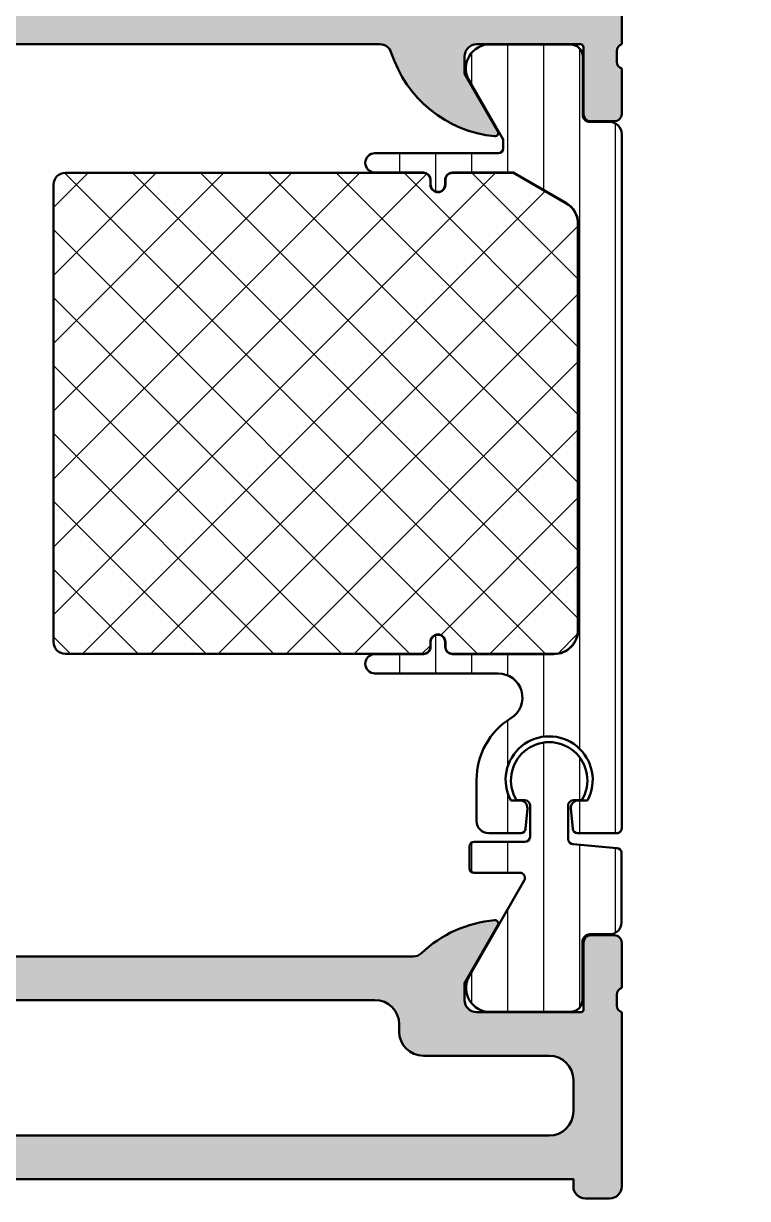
# Model space of a CAD drawing. Extents: x -25 to 53, y 3 to 90.
# Drawn here: x 23.07 to 53, y 3 to 51.56 of the extents above; entities that cross this region are included whole.
import ezdxf

# ---------------------------------------------------------------- set-up
doc = ezdxf.new("R2010")
doc.units = 0
for name, color, linetype, lineweight in [('0S-Alu contour', 7, 'Continuous', 50), ('0S-Alu hatch', 252, 'Continuous', 25), ('0S-Plastic contour', 254, 'Continuous', 50), ('0S-Plastic hatch', 253, 'Continuous', 25), ('0S-PT contour', 91, 'Continuous', 50), ('0S-PT hatch', 103, 'Continuous', 25)]:
    doc.layers.add(name, color=color, linetype=linetype, lineweight=lineweight)
pattern_1 = [(90, (0, 0), (-1.4859, 0), [])]

# ---------------------------------------------------------------- blocks, each defined once
blk = doc.blocks.new('438100__7FD299A1_E822_40BA_9081_EC412D332DDE_')
at = {"layer": '0S-Alu hatch'}
h = blk.add_hatch(color=256, dxfattribs=at)
edge = h.paths.add_edge_path()
edge.add_ellipse((-18.69999999999998, 87.50000000000017), major_axis=(-0.999999999999943, 0), ratio=1, start_angle=180, end_angle=270, ccw=False)
edge.add_line((-17.70000000000004, 87.50000000000017), (-17.70000000000004, 86.00000000000011))
edge.add_line((-17.70000000000004, 86.00000000000011), (-18.70000000000004, 86.00000000000011))
edge.add_line((-18.70000000000004, 86.00000000000011), (-18.70000000000004, 85.50000000000011))
edge.add_arc((-18.20000000000004, 85.50000000000011), 0.5, 180, 270)
edge.add_line((-18.20000000000004, 85.00000000000011), (-16.90000000000003, 85.00000000000011))
edge.add_arc((-16.90000000000003, 85.50000000000006), 0.4999999999999432, 270, 360)
edge.add_line((-16.40000000000008, 85.50000000000006), (-16.40000000000008, 87.50000000000006))
edge.add_ellipse((-15.89999999999991, 87.50000000000006), major_axis=(-0.5000000000001706, 0), ratio=1, start_angle=269.99999999999756, end_angle=360, ccw=False)
edge.add_line((-15.89999999999989, 88.00000000000023), (-10.49999999999991, 88))
edge.add_ellipse((-10.49999999999993, 87.50000000000006), major_axis=(-0.4999999999999432, 0), ratio=1, start_angle=180, end_angle=269.99999999999756, ccw=False)
edge.add_line((-9.999999999999991, 87.50000000000006), (-9.999999999999991, 80.70000000000016))
edge.add_arc((-9.499999999999991, 80.70000000000016), 0.5, 180, 270)
edge.add_line((-9.499999999999991, 80.20000000000014), (-7.00000000000022, 80.20000000000014))
edge.add_line((-7.00000000000022, 80.20000000000014), (-6.999999999999992, 73.50000000000011))
edge.add_ellipse((-7.525026953992657, 73.00000000000011), major_axis=(-0.7250195186467849, 0), ratio=1, start_angle=136.398650048409, end_angle=223.6013499515911, ccw=False)
edge.add_line((-6.999999999999992, 72.50000000000011), (-6.999999999999992, 68.50000000000011))
edge.add_ellipse((-7.525026953992657, 68.00000000000011), major_axis=(-0.7250195186467849, 0), ratio=1, start_angle=136.398650048409, end_angle=223.6013499515911, ccw=False)
edge.add_line((-6.999999999999992, 67.50000000000011), (-6.999999999999992, 54.80000000000007))
edge.add_arc((-6.499999999999992, 54.80000000000007), 0.5, 180, 270)
edge.add_line((-6.499999999999992, 54.30000000000006), (-3.499999999999936, 54.30000000000006))
edge.add_ellipse((-3.499999999999936, 53.80000000000013), major_axis=(-0.4999999999999432, 0), ratio=1, start_angle=180, end_angle=270, ccw=False)
edge.add_line((-2.999999999999992, 53.80000000000013), (-2.999999999999992, 50.7000000000005))
edge.add_ellipse((-3.078836446543135, 50.43247940800739), major_axis=(-0.2788950563274557, 0), ratio=1, start_angle=178.8354106259207, end_angle=253.5801235804879, ccw=False)
edge.add_line((-2.799999000000065, 50.4268110000091), (-2.799999000000063, 49.97321700000831))
edge.add_ellipse((-3.078867095643481, 49.96755634053114), major_axis=(-0.2789255417374015, 0), ratio=1, start_angle=106.4245945553595, end_angle=181.1628700729088, ccw=False)
edge.add_line((-3.00000000000022, 49.70001300000796), (-2.999999999999765, 47.82000199999991))
edge.add_arc((-2.699999999999867, 47.82000199999998), 0.2999999999998977, 180, 270)
edge.add_line((-2.699999999999867, 47.52000200000009), (-1.720025680956659, 47.5200020000001))
edge.add_arc((-1.720025680956659, 47.82000199999976), 0.2999999999996703, 270, 360)
edge.add_line((-1.420025680956989, 47.82000199999976), (-1.420025680957209, 50.57999999999981))
edge.add_ellipse((-1.300025680957205, 50.57999999999982), major_axis=(-0.1200000000000045, 0), ratio=1, start_angle=270.00000000000676, end_angle=360, ccw=False)
edge.add_line((-1.300025680957219, 50.69999999999982), (2.99999999999985, 50.70000000000016))
edge.add_ellipse((2.999999999999893, 50.20000000000027), major_axis=(-0.4999999999998864, 0), ratio=1, start_angle=180, end_angle=270.0000000000049, ccw=False)
edge.add_line((3.499999999999779, 50.20000000000027), (3.499999999999779, 49.5))
edge.add_line((3.499999999999779, 49.5), (2.118504542377714, 47.10717967697257))
edge.add_arc((2.23811978464829, 47.03811978464848), 0.1381197846481916, 150.0000000000055, 275.6225775508174)
edge.add_arc((1.761776758824773, 51.87660886184492), 4.999999999996967, 275.6225775508138, 342.2515836439341)
edge.add_ellipse((6.999999999997882, 50.19999999999778), major_axis=(-0.5000000000021659, 0), ratio=1, start_angle=270, end_angle=342.25158364393565, ccw=False)
edge.add_line((6.999999999997882, 50.69999999999994), (37.80000000000006, 50.70000000000004))
edge.add_ellipse((37.80000000000006, 50.19999999999761), major_axis=(-0.5000000000024301, 0), ratio=1, start_angle=197.7484163560718, end_angle=270, ccw=False)
edge.add_arc((43.03822324117415, 51.87660886184572), 4.999999999997946, 197.7484163560721, 264.3774224492038)
edge.add_arc((42.56188021535202, 47.03811978464819), 0.1381197846482099, 264.377422449204, 389.9999999999941)
edge.add_line((42.68149545762262, 47.10717967697227), (41.30000000000019, 49.50000000000023))
edge.add_line((41.30000000000019, 49.50000000000023), (41.30000000000019, 50.20000000000044))
edge.add_ellipse((41.7999999999999, 50.20000000000044), major_axis=(-0.4999999999997158, 0), ratio=1, start_angle=269.9999999999984, end_angle=360, ccw=False)
edge.add_line((41.79999999999991, 50.70000000000016), (46.10002568095678, 50.70000000000004))
edge.add_ellipse((46.10002568095678, 50.57999999999964), major_axis=(-0.1200000000004024, 0), ratio=1, start_angle=180, end_angle=270, ccw=False)
edge.add_line((46.22002568095719, 50.57999999999964), (46.22002568095719, 47.82000200000021))
edge.add_arc((46.5200256809572, 47.82000200000021), 0.3000000000000114, 180, 270)
edge.add_line((46.5200256809572, 47.5200020000002), (47.50000000000006, 47.5200020000002))
edge.add_arc((47.50000000000006, 47.8200020000001), 0.2999999999998977, 270, 360)
edge.add_line((47.79999999999996, 47.8200020000001), (47.79999999999996, 49.70001300000877))
edge.add_ellipse((47.8788670956431, 49.96755634053137), major_axis=(-0.2789255417368228, 0), ratio=1, start_angle=-1.162870072900887, end_angle=73.57540544463137, ccw=False)
edge.add_line((47.59999900000026, 49.97321700000849), (47.59999900000003, 50.42681100000924))
edge.add_ellipse((47.87883644654292, 50.43247940800712), major_axis=(-0.2788950563272715, 0), ratio=1, start_angle=-73.58012358056351, end_angle=1.164589373996705, ccw=False)
edge.add_line((47.80000000000018, 50.70000000000017), (47.79999999999996, 70.00000000000006))
edge.add_ellipse((48.09999999999997, 70.00000000000006), major_axis=(-0.3000000000000114, 0), ratio=1, start_angle=270, end_angle=360, ccw=False)
edge.add_line((48.09999999999997, 70.30000000000007), (51.29999999999996, 70.30000000000007))
edge.add_line((51.29999999999996, 70.30000000000007), (51.29999999999996, 69.50000000000011))
edge.add_line((51.29999999999996, 69.50000000000011), (52.29999999999996, 69.50000000000011))
edge.add_arc((52.29999999999996, 70.00000000000011), 0.5, 270, 360)
edge.add_line((52.79999999999996, 70.00000000000011), (52.79999999999996, 74.50000000000011))
edge.add_arc((51.79999999999996, 74.50000000000011), 1, 0, 90)
edge.add_line((51.79999999999996, 75.50000000000011), (51.29999999999996, 75.50000000000011))
edge.add_line((51.29999999999996, 75.50000000000011), (51.29999999999996, 73.00000000000006))
edge.add_ellipse((50.30000000000002, 73.00000000000006), major_axis=(-0.999999999999943, 0), ratio=1, start_angle=90, end_angle=180, ccw=False)
edge.add_line((50.30000000000002, 72.00000000000011), (49.00000000000006, 72.00000000000011))
edge.add_ellipse((49.00000000000006, 73.00000000000017), major_axis=(-1.000000000000056, 0), ratio=1, start_angle=0, end_angle=90, ccw=False)
edge.add_line((48, 73.00000000000017), (48, 80.00000000000011))
edge.add_ellipse((48.52500000000004, 80.5), major_axis=(-0.7249999999999464, 0), ratio=1, start_angle=-43.60281897272017, end_angle=43.602818972695275, ccw=False)
edge.add_line((48.00000000000022, 81.00000000000011), (48, 87.00000000000001))
edge.add_ellipse((49.00000000000006, 87.00000000000004), major_axis=(-1.000000000000056, 0), ratio=1, start_angle=270, end_angle=360, ccw=False)
edge.add_line((49.00000000000006, 88.00000000000009), (50.29999999999985, 88.00000000000011))
edge.add_ellipse((50.29999999999985, 87), major_axis=(-1.000000000000113, 0), ratio=1, start_angle=180, end_angle=270, ccw=False)
edge.add_line((51.29999999999996, 87), (51.29999999999996, 85.5))
edge.add_line((51.29999999999996, 85.5), (51.9000000000001, 85.50000000000011))
edge.add_line((51.9000000000001, 85.50000000000011), (53, 86.60000000000001))
edge.add_line((53, 86.60000000000001), (53, 90))
edge.add_line((53, 90), (-24.50000000000017, 90.00000000000011))
edge.add_arc((-24.50000000000017, 89.50000000000028), 0.4999999999998295, 90, 180)
edge.add_line((-25, 89.50000000000028), (-25, 85.50000000000011))
edge.add_arc((-24.49999999999999, 85.50000000000011), 0.5, 180, 270)
edge.add_line((-24.49999999999999, 85.00000000000011), (-23.20000000000032, 85.00000000000011))
edge.add_arc((-23.20000000000032, 85.50000000000038), 0.5000000000002843, 270, 360)
edge.add_line((-22.70000000000004, 85.50000000000038), (-22.70000000000004, 86.00000000000011))
edge.add_line((-22.70000000000004, 86.00000000000011), (-23.70000000000004, 86.00000000000011))
edge.add_line((-23.70000000000004, 86.00000000000011), (-23.70000000000004, 87.50000000000011))
edge.add_ellipse((-22.70000000000004, 87.50000000000011), major_axis=(-1, 0), ratio=1, start_angle=270, end_angle=360, ccw=False)
edge.add_line((-22.70000000000004, 88.50000000000011), (-18.69999999999998, 88.50000000000011))
edge = h.paths.add_edge_path()
edge.add_line((-5.29999999999972, 76.80000000000018), (-5.300000000000174, 80.9000000000003))
edge.add_arc((-6.300000000000061, 80.9000000000002), 0.9999999999998863, 0, 90)
edge.add_line((-6.300000000000061, 81.9000000000001), (-7.79999999999989, 81.9000000000001))
edge.add_ellipse((-7.79999999999989, 82.40000000000013), major_axis=(-0.500000000000057, 0), ratio=1, start_angle=0, end_angle=90, ccw=False)
edge.add_line((-8.299999999999947, 82.40000000000013), (-8.299999999999947, 87.49999999999947))
edge.add_ellipse((-7.799999999999435, 87.49999999999947), major_axis=(-0.5000000000005116, 0), ratio=1, start_angle=270, end_angle=360, ccw=False)
edge.add_line((-7.799999999999435, 88), (45.5, 88))
edge.add_ellipse((45.5, 87.5), major_axis=(-0.5, 0), ratio=1, start_angle=180, end_angle=270, ccw=False)
edge.add_line((46, 87.5), (45.99999999999978, 53.19999999999983))
edge.add_ellipse((45.50000000000006, 53.19999999999983), major_axis=(-0.4999999999997158, 0), ratio=1, start_angle=90, end_angle=180, ccw=False)
edge.add_line((45.50000000000006, 52.70000000000012), (6.000000000000291, 52.70000000000012))
edge.add_ellipse((6.000000000000291, 53.20000000000018), major_axis=(-0.500000000000057, 0), ratio=1, start_angle=0, end_angle=90, ccw=False)
edge.add_line((5.500000000000234, 53.19999999999998), (5.500000000000007, 53.80000000000002))
edge.add_arc((5.000000000000063, 53.80000000000002), 0.4999999999999432, 0, 89.9999999999992)
edge.add_line((5.000000000000071, 54.29999999999996), (-0.7999999999999546, 54.30000000000006))
edge.add_ellipse((-0.7999999999999475, 54.80000000000007), major_axis=(-0.5, 0), ratio=1, start_angle=0, end_angle=89.9999999999992, ccw=False)
edge.add_line((-1.299999999999947, 54.80000000000007), (-1.299999999999947, 55.60000000000013))
edge.add_arc((-1.799999999999947, 55.60000000000013), 0.5, 0, 90)
edge.add_line((-1.799999999999947, 56.10000000000013), (-4.800000000000231, 56.10000000000013))
edge.add_ellipse((-4.800000000000231, 56.60000000000053), major_axis=(-0.5000000000003979, 0), ratio=1, start_angle=0, end_angle=90, ccw=False)
edge.add_line((-5.300000000000629, 56.60000000000057), (-5.299999999999947, 64.20000000000061))
edge.add_line((-5.299999999999947, 64.20000000000061), (-4.499999999999765, 65.00000000000045))
edge.add_line((-4.499999999999765, 65.00000000000045), (-4.499999999999992, 76))
edge.add_line((-4.499999999999992, 76), (-5.29999999999972, 76.80000000000018))
at = {"layer": '0S-Alu contour', "color": 7}
for points in [[(51.29999999999996, 87), (51.29999999999996, 85.5), (51.9000000000001, 85.50000000000011), (53, 86.60000000000001), (53, 90), (-24.50000000000017, 90.00000000000011)], [(-25, 89.50000000000028), (-25, 85.50000000000011)], [(-22.70000000000004, 88.50000000000011), (-18.69999999999998, 88.50000000000011)], [(-15.89999999999989, 88.00000000000023), (-10.49999999999991, 88)], [(-7.799999999999435, 88), (45.5, 88)], [(49.00000000000006, 88.00000000000009), (50.29999999999985, 88.00000000000011)], [(-22.70000000000004, 85.50000000000038), (-22.70000000000004, 86.00000000000011), (-23.70000000000004, 86.00000000000011), (-23.70000000000004, 87.50000000000011)], [(-17.70000000000004, 87.50000000000017), (-17.70000000000004, 86.00000000000011), (-18.70000000000004, 86.00000000000011), (-18.70000000000004, 85.50000000000011)], [(-16.40000000000008, 85.50000000000006), (-16.40000000000008, 87.50000000000006)], [(-9.999999999999991, 87.50000000000006), (-9.999999999999991, 80.70000000000016)], [(-8.299999999999947, 82.40000000000013), (-8.299999999999947, 87.49999999999947)], [(46, 87.5), (45.99999999999978, 53.19999999999983)], [(48.00000000000022, 81.00000000000011), (48, 87.00000000000001)], [(-24.49999999999999, 85.00000000000011), (-23.20000000000032, 85.00000000000011)], [(-18.20000000000004, 85.00000000000011), (-16.90000000000003, 85.00000000000011)], [(-6.300000000000061, 81.9000000000001), (-7.79999999999989, 81.9000000000001)], [(-5.29999999999972, 76.80000000000018), (-5.300000000000174, 80.9000000000003)], [(-9.499999999999991, 80.20000000000014), (-7.00000000000022, 80.20000000000014), (-6.999999999999992, 73.50000000000011)], [(48, 73.00000000000017), (48, 80.00000000000011)], [(-5.300000000000629, 56.60000000000057), (-5.299999999999947, 64.20000000000061), (-4.499999999999765, 65.00000000000045), (-4.499999999999992, 76), (-5.29999999999972, 76.80000000000018)], [(51.79999999999996, 75.50000000000011), (51.29999999999996, 75.50000000000011), (51.29999999999996, 73.00000000000006)], [(52.79999999999996, 70.00000000000011), (52.79999999999996, 74.50000000000011)], [(-6.999999999999992, 72.50000000000011), (-6.999999999999992, 68.50000000000011)], [(50.30000000000002, 72.00000000000011), (49.00000000000006, 72.00000000000011)], [(47.80000000000018, 50.70000000000017), (47.79999999999996, 70.00000000000006)], [(48.09999999999997, 70.30000000000007), (51.29999999999996, 70.30000000000007), (51.29999999999996, 69.50000000000011), (52.29999999999996, 69.50000000000011)], [(-6.999999999999992, 67.50000000000011), (-6.999999999999992, 54.80000000000007)], [(-1.799999999999947, 56.10000000000013), (-4.800000000000231, 56.10000000000013)], [(-1.299999999999947, 54.80000000000007), (-1.299999999999947, 55.60000000000013)], [(-6.499999999999992, 54.30000000000006), (-3.499999999999936, 54.30000000000006)], [(5.000000000000071, 54.29999999999996), (-0.7999999999999546, 54.30000000000006)], [(-2.999999999999992, 53.80000000000013), (-2.999999999999992, 50.7000000000005)], [(5.500000000000234, 53.19999999999998), (5.500000000000007, 53.80000000000002)], [(45.50000000000006, 52.70000000000012), (6.000000000000291, 52.70000000000012)], [(-1.420025680956989, 47.82000199999976), (-1.420025680957209, 50.57999999999981)], [(-1.300025680957219, 50.69999999999982), (2.99999999999985, 50.70000000000016)], [(6.999999999997882, 50.69999999999994), (37.80000000000006, 50.70000000000004)], [(41.79999999999991, 50.70000000000016), (46.10002568095678, 50.70000000000004)], [(46.22002568095719, 50.57999999999964), (46.22002568095719, 47.82000200000021)], [(-2.799999000000065, 50.4268110000091), (-2.799999000000063, 49.97321700000831)], [(3.499999999999779, 50.20000000000027), (3.499999999999779, 49.5), (2.118504542377714, 47.10717967697257)], [(42.68149545762262, 47.10717967697227), (41.30000000000019, 49.50000000000023), (41.30000000000019, 50.20000000000044)], [(47.59999900000026, 49.97321700000849), (47.59999900000003, 50.42681100000924)], [(-3.00000000000022, 49.70001300000796), (-2.999999999999765, 47.82000199999991)], [(47.79999999999996, 47.8200020000001), (47.79999999999996, 49.70001300000877)], [(-2.699999999999867, 47.52000200000009), (-1.720025680956659, 47.5200020000001)], [(46.5200256809572, 47.5200020000002), (47.50000000000006, 47.5200020000002)]]:
    blk.add_lwpolyline(points, dxfattribs=at)
for centre, radius, start, end in [((-24.50000000000017, 89.50000000000028), 0.4999999999998295, 90, 180), ((-24.49999999999999, 85.50000000000011), 0.5, 180, 270), ((-23.20000000000032, 85.50000000000038), 0.5000000000002843, 270, 0), ((-18.20000000000004, 85.50000000000011), 0.5, 180, 270), ((-16.90000000000003, 85.50000000000006), 0.4999999999999432, 270, 0), ((-6.300000000000061, 80.9000000000002), 0.9999999999998863, 0, 90), ((-9.499999999999991, 80.70000000000016), 0.5, 180, 270), ((51.79999999999996, 74.50000000000011), 1, 0, 90), ((52.29999999999996, 70.00000000000011), 0.5, 270, 0), ((-1.799999999999947, 55.60000000000013), 0.5, 0, 90), ((-6.499999999999992, 54.80000000000007), 0.5, 180, 270), ((5.000000000000063, 53.80000000000002), 0.4999999999999432, 0, 89.9999999999992), ((1.761776758824773, 51.87660886184492), 4.999999999996967, 275.6225775508138, 342.2515836439341), ((43.03822324117415, 51.87660886184572), 4.999999999997946, 197.7484163560721, 264.3774224492038), ((-2.699999999999867, 47.82000199999998), 0.2999999999998977, 180, 270), ((-1.720025680956659, 47.82000199999976), 0.2999999999996703, 270, 0), ((46.5200256809572, 47.82000200000021), 0.3000000000000114, 180, 270), ((47.50000000000006, 47.8200020000001), 0.2999999999998977, 270, 0), ((2.23811978464829, 47.03811978464848), 0.1381197846481916, 150.0000000000055, 275.6225775508174), ((42.56188021535202, 47.03811978464819), 0.1381197846482099, 264.377422449204, 29.99999999999404)]:
    blk.add_arc(centre, radius, start, end, dxfattribs=at)
at = {"layer": '0S-Alu contour', "color": 7, "extrusion": (0, 0, -1)}
for centre, radius, start, end in [((22.70000000000004, 87.50000000000011), 1, 0, 90), ((18.69999999999998, 87.50000000000017), 0.999999999999943, 90, 180), ((15.89999999999991, 87.50000000000006), 0.5000000000001706, 0, 90.00000000000244), ((10.49999999999993, 87.50000000000006), 0.4999999999999432, 90.00000000000244, 180), ((7.799999999999435, 87.49999999999947), 0.5000000000005116, 0, 90), ((-45.5, 87.5), 0.5, 90, 180), ((-49.00000000000006, 87.00000000000004), 1.000000000000056, 0, 90), ((-50.29999999999985, 87), 1.000000000000113, 90, 180), ((7.79999999999989, 82.40000000000013), 0.500000000000057, 270, 0), ((-48.52500000000004, 80.5), 0.7249999999999464, 316.3971810273047, 43.60281897272027), ((7.525026953992657, 73.00000000000011), 0.7250195186467849, 136.3986500484089, 223.601349951591), ((-49.00000000000006, 73.00000000000017), 1.000000000000056, 270, 0), ((-50.30000000000002, 73.00000000000006), 0.999999999999943, 180, 270), ((-48.09999999999997, 70.00000000000006), 0.3000000000000114, 0, 90), ((7.525026953992657, 68.00000000000011), 0.7250195186467849, 136.3986500484089, 223.601349951591), ((4.800000000000231, 56.60000000000053), 0.5000000000003979, 270, 0), ((0.7999999999999475, 54.80000000000007), 0.5, 270.0000000000008, 0), ((3.499999999999936, 53.80000000000013), 0.4999999999999432, 90, 180), ((-6.000000000000291, 53.20000000000018), 0.500000000000057, 270, 0), ((-45.50000000000006, 53.19999999999983), 0.4999999999997158, 180, 270), ((3.078836446543135, 50.43247940800739), 0.2788950563274557, 106.4198764195121, 181.1645893740794), ((1.300025680957205, 50.57999999999982), 0.1200000000000045, 0, 89.99999999999324), ((-2.999999999999893, 50.20000000000027), 0.4999999999998864, 89.99999999999511, 180), ((-6.999999999997882, 50.19999999999778), 0.5000000000021659, 17.74841635606436, 90), ((-37.80000000000006, 50.19999999999761), 0.5000000000024301, 90, 162.2515836439282), ((-41.7999999999999, 50.20000000000044), 0.4999999999997158, 0, 90.0000000000016), ((-46.10002568095678, 50.57999999999964), 0.1200000000004024, 90, 180), ((-47.87883644654292, 50.43247940800712), 0.2788950563272715, 358.8354106260033, 73.58012358056352), ((3.078867095643481, 49.96755634053114), 0.2789255417374015, 178.8371299270912, 253.5754054446405), ((-47.8788670956431, 49.96755634053137), 0.2789255417368228, 286.4245945553686, 1.162870072900956)]:
    blk.add_arc(centre, radius, start, end, dxfattribs=at)
blk = doc.blocks.new('439140__43EA489F_CD9B_4371_90F1_B287175DBE13_')
at = {"layer": '0S-PT hatch'}
h = blk.add_hatch(dxfattribs=at)
h.set_pattern_fill('ANSI37', color=256, scale=0.625, angle=90, style=0)
h.set_pattern_definition([(135, (0, 0), (-1.403165018917055, -1.403165018917055), []), (225, (0, 0), (1.403165018917055, -1.403165018917055), [])])
edge = h.paths.add_edge_path()
edge.add_line((24.31001373236664, 44.90002398408552), (24.31001373236652, 26.00004620592408))
edge.add_arc((24.80003705086788, 26.00004620592408), 0.4900233185013541, 180, 270)
edge.add_line((24.80003705086788, 25.51002288742272), (39.60001220703111, 25.51002288796653))
edge.add_arc((39.60001220703129, 25.80002288796667), 0.2900000000001377, 269.9999999999649, 360)
edge.add_line((39.89001220703142, 25.80002288796667), (39.89001220703143, 26.0000228879665))
edge.add_ellipse((40.20000762939464, 26.00002288796654), major_axis=(-0.3099954223632224, 0), ratio=1, start_angle=180, end_angle=360, ccw=False)
edge.add_line((40.51000305175787, 26.00002288796659), (40.51000305175799, 25.80002288796631))
edge.add_arc((40.80000305175803, 25.80002288796647), 0.2900000000000489, 180, 270)
edge.add_line((40.80000305175803, 25.51002288796642), (45.00000498066133, 25.51002288796642))
edge.add_arc((45.00000498066133, 26.50002288796641), 0.9899999999999948, 270, 360.0000619442053)
edge.add_line((45.99000498066074, 26.50002395828544), (45.98999237079438, 43.279207984969))
edge.add_arc((44.99991743033656, 43.27920724089906), 0.9900749404581031, 4.3054239785e-05, 60.00506637502065)
edge.add_line((45.49487908044229, 44.13668106128527), (43.32354168506593, 45.39004730202892))
edge.add_line((43.32354168506593, 45.39004730202892), (40.80000305175806, 45.39004730202892))
edge.add_arc((40.80000305175806, 45.10004730202885), 0.2900000000000702, 90, 180)
edge.add_line((40.51000305175799, 45.10004730202885), (40.51000305175799, 44.90004730202891))
edge.add_ellipse((40.20000762939465, 44.90004730202891), major_axis=(-0.3099954223633361, 0), ratio=1, start_angle=0, end_angle=180, ccw=False)
edge.add_line((39.89001220703132, 44.90004730202891), (39.89001220703132, 45.10004730202893))
edge.add_arc((39.60001220703134, 45.10004730202893), 0.2899999999999849, 0, 89.99999999789566)
edge.add_line((39.60001220704199, 45.39004730202892), (24.80003705086757, 45.39004730257272))
edge.add_arc((24.80003705086776, 44.90002398407161), 0.4900233185011161, 90.0000000000216, 180)
at = {"layer": '0S-PT contour', "color": 7}
for points in [[(39.60001220704199, 45.39004730202892), (24.80003705086757, 45.39004730257272)], [(45.49487908044229, 44.13668106128527), (43.32354168506593, 45.39004730202892), (40.80000305175806, 45.39004730202892)], [(24.31001373236664, 44.90002398408552), (24.31001373236652, 26.00004620592408)], [(39.89001220703132, 44.90004730202891), (39.89001220703132, 45.10004730202893)], [(40.51000305175799, 45.10004730202885), (40.51000305175799, 44.90004730202891)], [(45.99000498066074, 26.50002395828544), (45.98999237079438, 43.279207984969)], [(39.89001220703142, 25.80002288796667), (39.89001220703143, 26.0000228879665)], [(40.51000305175787, 26.00002288796659), (40.51000305175799, 25.80002288796631)], [(24.80003705086788, 25.51002288742272), (39.60001220703111, 25.51002288796653)], [(40.80000305175803, 25.51002288796642), (45.00000498066133, 25.51002288796642)]]:
    blk.add_lwpolyline(points, dxfattribs=at)
for centre, radius, start, end in [((24.80003705086776, 44.90002398407161), 0.4900233185011161, 90.0000000000216, 180), ((39.60001220703134, 45.10004730202893), 0.2899999999999849, 0, 89.99999999789566), ((40.80000305175806, 45.10004730202885), 0.2900000000000702, 90, 180), ((44.99991743033656, 43.27920724089906), 0.9900749404581031, 4.3054239785e-05, 60.00506637502065), ((45.00000498066133, 26.50002288796641), 0.9899999999999948, 270, 6.19442052744e-05), ((24.80003705086788, 26.00004620592408), 0.4900233185013541, 180, 270), ((39.60001220703129, 25.80002288796667), 0.2900000000001377, 269.9999999999649, 0), ((40.80000305175803, 25.80002288796647), 0.2900000000000489, 180, 270)]:
    blk.add_arc(centre, radius, start, end, dxfattribs=at)
at = {"layer": '0S-PT contour', "color": 7, "extrusion": (0, 0, -1)}
for centre, radius, start, end in [((-40.20000762939465, 44.90004730202891), 0.3099954223633361, 180, 0), ((-40.20000762939464, 26.00002288796654), 0.3099954223632224, 0, 180)]:
    blk.add_arc(centre, radius, start, end, dxfattribs=at)
blk = doc.blocks.new('284171__16027F61_09FF_44F5_8EDE_7430DAF73328___7FE714B7_9E0D_40AA_9281_D2473223638F_')
at = {"layer": '0S-Plastic hatch'}
h = blk.add_hatch(dxfattribs=at)
h.set_pattern_fill('ANSI31', color=256, scale=0.4680000000000001, angle=45, style=0)
h.set_pattern_definition(pattern_1)
edge = h.paths.add_edge_path()
edge.add_line((47.7999999850717, 46.99000310662365), (47.80000610351899, 18.30004734468096))
edge.add_ellipse((47.60000610351895, 18.30004730202876), major_axis=(-0.2000000000000358, 0), ratio=1, start_angle=90, end_angle=180.0000122241783, ccw=False)
edge.add_line((47.60000610351895, 18.10004730202873), (45.97399073203768, 18.10004730202873))
edge.add_ellipse((45.97399073203768, 18.30004730202896), major_axis=(-0.2000000000002302, 0), ratio=1, start_angle=5.000156552663896, end_angle=90, ccw=False)
edge.add_line((45.77475184004801, 18.28261560908707), (45.70114776553467, 19.12388755558459))
edge.add_ellipse((46.00000610351887, 19.15003509499739), major_axis=(-0.3000000000000437, 0), ratio=1, start_angle=-89.99999999998357, end_angle=5.000156552663611, ccw=False)
edge.add_line((46.00000610351879, 19.45003509499743), (46.38660997070714, 19.45003509499755))
edge.add_arc((44.79994680596816, 20.30003509597423), 1.799999999999962, 331.8213572242008, 568.1786427757991)
edge.add_line((43.21328364122918, 19.45003509499755), (43.600006103519, 19.45003509499749))
edge.add_ellipse((43.60000610351895, 19.15003509499742), major_axis=(-0.3000000000000718, 0), ratio=1, start_angle=174.9998434473296, end_angle=269.99999999999045, ccw=False)
edge.add_line((43.89886444150318, 19.12388755558459), (43.82526036698972, 18.28261560908687))
edge.add_ellipse((43.62602147500028, 18.30004730202875), major_axis=(-0.1999999999999907, 0), ratio=1, start_angle=90, end_angle=174.9998434473302, ccw=False)
edge.add_line((43.62602147500028, 18.10004730202876), (42.30000610351585, 18.10004730202875))
edge.add_ellipse((42.30000610351584, 18.60004730202891), major_axis=(-0.5000000000001635, 0), ratio=1, start_angle=0.0019985431425766365, end_angle=90.0000000000008, ccw=False)
edge.add_line((41.80000610381986, 18.60002986144987), (41.79994681326833, 20.29982580901052))
edge.add_ellipse((44.79994680596834, 20.30003509597427), major_axis=(-3.000000000000183, 0), ratio=1, start_angle=-58.2116693563886, end_angle=0.003997086650599613, ccw=False)
edge.add_arc((42.69281605382164, 23.70003509499761), 0.9999999999999452, 301.7883306436111, 449.9999999999992)
edge.add_line((42.69281605382166, 24.70003509499755), (37.60000915527361, 24.70003509499756))
edge.add_ellipse((37.60000915527363, 25.10002899148198), major_axis=(-0.3999938964844141, 0), ratio=1, start_angle=-90.00000000000199, end_angle=89.9999999999979, ccw=False)
edge.add_line((37.60000915527364, 25.50002288796639), (39.60001220703123, 25.5000228879663))
edge.add_arc((39.60001220703125, 25.80002288796648), 0.3000000000001783, 269.9999999999973, 360)
edge.add_line((39.90001220703142, 25.80002288796648), (39.90001220703142, 26.00002288796631))
edge.add_ellipse((40.2000076293947, 26.00002288796631), major_axis=(-0.2999954223632812, 0), ratio=1, start_angle=180, end_angle=360, ccw=False)
edge.add_line((40.50000305175799, 26.00002288796631), (40.50000305175799, 25.80002288796642))
edge.add_arc((40.800003051758, 25.80002288796642), 0.3000000000000043, 180, 269.9999999999959)
edge.add_line((40.80000305175797, 25.50002288796641), (45.00000498066118, 25.50002288796619))
edge.add_arc((45.00000498066124, 26.50002288796628), 1.000000000000085, 269.9999999999968, 360.0000430627042)
edge.add_line((46.00000498066104, 26.50002363955225), (45.9999923707945, 43.27920799248391))
edge.add_arc((44.99991743033638, 43.27920724089873), 1.000074940458402, 4.30627041987e-05, 60.00506637501972)
edge.add_line((45.4998783146404, 44.14534175741381), (43.32622070312505, 45.4000473020288))
edge.add_line((43.32622070312505, 45.4000473020288), (40.80000305175813, 45.40004730202893))
edge.add_arc((40.80000305175812, 45.1000473020288), 0.300000000000125, 89.99999999999864, 180)
edge.add_line((40.500003051758, 45.1000473020288), (40.50000305175799, 44.90004730202888))
edge.add_ellipse((40.20000762939471, 44.90004730202885), major_axis=(-0.2999954223632812, 0), ratio=1, start_angle=0, end_angle=180, ccw=False)
edge.add_line((39.90001220703143, 44.90004730202882), (39.90001220703143, 45.1000473020287))
edge.add_arc((39.60001220703144, 45.1000473020287), 0.29999999999999, 0, 89.99999999999594)
edge.add_line((39.60001220703146, 45.40004730202869), (37.60000915527359, 45.4000473020288))
edge.add_ellipse((37.6000091552736, 45.80004119851316), major_axis=(-0.3999938964843608, 0), ratio=1, start_angle=-90.00000000000102, end_angle=89.99999999999898, ccw=False)
edge.add_line((37.6000091552736, 46.20003509499752), (42.69999694824238, 46.20003509499755))
edge.add_arc((42.69999694824238, 46.40003509499754), 0.1999999999999886, 270, 360)
edge.add_line((42.89999694824237, 46.40003509499754), (42.89999694824237, 46.75982760921068))
edge.add_line((42.89999694824237, 46.75982760921068), (41.51451850190073, 49.15954699999318))
edge.add_ellipse((42.35577115089208, 49.70018192527033), major_axis=(-0.9999960709244778, 0), ratio=1, start_angle=-81.8183919481001, end_angle=32.727016099841194, ccw=False)
edge.add_line((42.21346050190073, 50.68999999999318), (45.69000463962527, 50.69000000000016))
edge.add_ellipse((45.69000463962527, 50.19000402255457), major_axis=(-0.4999959774455859, 0), ratio=1, start_angle=179.9920751942274, end_angle=270, ccw=False)
edge.add_line((46.1900006122882, 50.18993486613451), (46.18966866953643, 47.79004449382038))
edge.add_arc((46.48966866666687, 47.79000299999319), 0.3000000000000047, 179.9920752627072, 270)
edge.add_line((46.48966866666687, 47.49000299999319), (47.29999998507171, 47.49000299999319))
edge.add_ellipse((47.29999998507171, 46.99000299999319), major_axis=(-0.4999999999999929, 0), ratio=1, start_angle=180.0000122241783, end_angle=270, ccw=False)
at = {"layer": '0S-Plastic contour', "color": 7}
for points in [[(42.21346050190073, 50.68999999999318), (45.69000463962527, 50.69000000000016)], [(46.1900006122882, 50.18993486613451), (46.18966866953643, 47.79004449382038)], [(42.89999694824237, 46.40003509499754), (42.89999694824237, 46.75982760921068), (41.51451850190073, 49.15954699999318)], [(46.48966866666687, 47.49000299999319), (47.29999998507171, 47.49000299999319)], [(47.7999999850717, 46.99000310662365), (47.80000610351899, 18.30004734468096)], [(37.6000091552736, 46.20003509499752), (42.69999694824238, 46.20003509499755)], [(39.60001220703146, 45.40004730202869), (37.60000915527359, 45.4000473020288)], [(45.4998783146404, 44.14534175741381), (43.32622070312505, 45.4000473020288), (40.80000305175813, 45.40004730202893)], [(39.90001220703143, 44.90004730202882), (39.90001220703143, 45.1000473020287)], [(40.500003051758, 45.1000473020288), (40.50000305175799, 44.90004730202888)], [(46.00000498066104, 26.50002363955225), (45.9999923707945, 43.27920799248391)], [(39.90001220703142, 25.80002288796648), (39.90001220703142, 26.00002288796631)], [(40.50000305175799, 26.00002288796631), (40.50000305175799, 25.80002288796642)], [(37.60000915527364, 25.50002288796639), (39.60001220703123, 25.5000228879663)], [(40.80000305175797, 25.50002288796641), (45.00000498066118, 25.50002288796619)], [(42.69281605382166, 24.70003509499755), (37.60000915527361, 24.70003509499756)], [(41.80000610381986, 18.60002986144987), (41.79994681326833, 20.29982580901052)], [(43.21328364122918, 19.45003509499755), (43.600006103519, 19.45003509499749)], [(46.00000610351879, 19.45003509499743), (46.38660997070714, 19.45003509499755)], [(43.89886444150318, 19.12388755558459), (43.82526036698972, 18.28261560908687)], [(45.77475184004801, 18.28261560908707), (45.70114776553467, 19.12388755558459)], [(43.62602147500028, 18.10004730202876), (42.30000610351585, 18.10004730202875)], [(47.60000610351895, 18.10004730202873), (45.97399073203768, 18.10004730202873)]]:
    blk.add_lwpolyline(points, dxfattribs=at)
at = {"layer": '0S-Plastic contour', "color": 7, "extrusion": (0, 0, -1)}
for centre, radius, start, end in [((-42.35577115089208, 49.70018192527033), 0.9999960709244778, 327.2729839001589, 81.81839194810016), ((-45.69000463962527, 50.19000402255457), 0.499995977445586, 90, 180.0079248057727), ((-47.29999998507171, 46.99000299999319), 0.4999999999999929, 90, 179.9999877758217), ((-37.6000091552736, 45.80004119851316), 0.3999938964843608, 270.000000000001, 90.00000000000102), ((-40.20000762939471, 44.90004730202885), 0.2999954223632812, 180, 0), ((-40.2000076293947, 26.00002288796631), 0.2999954223632812, 0, 180), ((-37.60000915527363, 25.10002899148198), 0.3999938964844141, 270.0000000000021, 90.00000000000205), ((-44.79994680596834, 20.30003509597427), 3.000000000000184, 359.9960029133494, 58.21166935638856), ((-43.60000610351895, 19.15003509499742), 0.3000000000000718, 90.00000000000952, 185.0001565526705), ((-46.00000610351887, 19.15003509499739), 0.3000000000000437, 354.9998434473364, 89.99999999998371), ((-42.30000610351584, 18.60004730202891), 0.5000000000001635, 269.9999999999992, 359.9980014568574), ((-43.62602147500028, 18.30004730202875), 0.1999999999999907, 185.0001565526699, 270), ((-45.97399073203768, 18.30004730202896), 0.2000000000002302, 270, 354.9998434473361), ((-47.60000610351895, 18.30004730202876), 0.2000000000000358, 179.9999877758217, 270)]:
    blk.add_arc(centre, radius, start, end, dxfattribs=at)
at = {"layer": '0S-Plastic contour', "color": 7}
for centre, radius, start, end in [((46.48966866666687, 47.79000299999319), 0.3000000000000047, 179.9920752627072, 270), ((42.69999694824238, 46.40003509499754), 0.1999999999999886, 270, 0), ((39.60001220703144, 45.1000473020287), 0.29999999999999, 0, 89.99999999999594), ((40.80000305175812, 45.1000473020288), 0.300000000000125, 89.99999999999864, 180), ((44.99991743033638, 43.27920724089873), 1.000074940458402, 4.30627041987e-05, 60.00506637501972), ((45.00000498066124, 26.50002288796628), 1.000000000000085, 269.9999999999968, 4.30627041987e-05), ((39.60001220703125, 25.80002288796648), 0.3000000000001783, 269.9999999999973, 0), ((40.800003051758, 25.80002288796642), 0.3000000000000043, 180, 269.9999999999959), ((42.69281605382164, 23.70003509499761), 0.9999999999999452, 301.7883306436111, 89.9999999999992), ((44.79994680596816, 20.30003509597423), 1.799999999999962, 331.8213572242008, 208.1786427757992)]:
    blk.add_arc(centre, radius, start, end, dxfattribs=at)
blk = doc.blocks.new('284171__BE0F6215_9F69_4AB9_A94F_E30E5A7A962F___842CA8F6_ECAD_441F_9A6D_EF00A1504385_')
at = {"layer": '0S-Plastic hatch'}
h = blk.add_hatch(dxfattribs=at)
h.set_pattern_fill('ANSI31', color=256, scale=0.4680000000000001, angle=45, style=0)
h.set_pattern_definition(pattern_1)
edge = h.paths.add_edge_path()
edge.add_ellipse((47.30000000000019, 14.40999710558603), major_axis=(-0.4899999999999949, 0), ratio=1, start_angle=90.00000746561727, end_angle=180, ccw=False)
edge.add_line((47.30000006384699, 13.91999710558604), (46.48966862914381, 13.91999700000017))
edge.add_arc((46.48966866953669, 13.60999700000018), 0.3100000000000014, 90.00000746561727, 180.0079247372467)
edge.add_line((46.1796686725019, 13.60995412304555), (46.18000061715981, 11.20999723393656))
edge.add_ellipse((45.69000530483708, 11.20999531231922), major_axis=(-0.4899953123264872, 0), ratio=1, start_angle=89.9999204758318, end_angle=180.0002246966147, ccw=False)
edge.add_line((45.69000462474389, 10.7199999999932), (42.21417750396668, 10.72000010556425))
edge.add_ellipse((42.35577115089207, 11.69981818030888), major_axis=(-0.9899960709244806, 0), ratio=1, start_angle=-32.74136267760201, end_angle=81.77710364991339, ccw=False)
edge.add_line((41.52306510611516, 12.23525525731972), (43.76965943721502, 16.14538560781285))
edge.add_arc((43.58757429815585, 16.25000397204111), 0.2099999999999937, 330.1201598161728, 450.0000000000019)
edge.add_line((43.58757429815584, 16.46000397204111), (41.70001970520662, 16.46000397204111))
edge.add_ellipse((41.70042670123129, 16.65042607985388), major_axis=(-0.1904225427558977, 0), ratio=1, start_angle=0.1202179231449918, end_angle=89.87753985473762, ccw=False)
edge.add_line((41.51000457763689, 16.65002653583846), (41.5100045776369, 17.55000024716697))
edge.add_ellipse((41.70040574710902, 17.54962112809823), major_axis=(-0.1904015469149756, 0), ratio=1, start_angle=270.1163271046745, end_angle=359.8859151237062, ccw=False)
edge.add_line((41.70001917683019, 17.74002228258799), (43.80001663232768, 17.74002228258799))
edge.add_arc((43.79964241295932, 17.95038447571405), 0.2103625259806093, 270.1019250060223, 359.8938086097364)
edge.add_line((44.01000457763691, 17.94999459226201), (44.0100045776369, 19.25003377601839))
edge.add_arc((43.79960340816478, 19.2496352424781), 0.2104015469149855, 0.108527260572853, 89.8893397411965)
edge.add_line((43.8000097744863, 19.46003639696788), (43.45061436420291, 19.46003639696787))
edge.add_ellipse((44.80000381469745, 20.28088955142405), major_axis=(-1.579446672188279, 0), ratio=1, start_angle=148.6872447862972, end_angle=31.3127552137031, ccw=False)
edge.add_line((46.14939326519201, 19.46003639696788), (45.79999778552526, 19.46003639696787))
edge.add_arc((45.80040704195363, 19.24963242186217), 0.2104043731273275, 90.1114457866136, 179.8906872123667)
edge.add_line((45.59000305175799, 19.25003384540154), (45.59000305175799, 17.85001879950723))
edge.add_arc((45.80040425744587, 17.85041735450177), 0.2104015831713186, 180.108533084225, 269.7668491166275)
edge.add_line((45.79954808304676, 17.64001751332693), (47.5995616939161, 17.48251536869595))
edge.add_ellipse((47.59959598875219, 17.29211097759375), major_axis=(-0.1904043941907299, 0), ratio=1, start_angle=180.114912199344, end_angle=270.01031987410624, ccw=False)
edge.add_line((47.79000000000018, 17.29249285167276), (47.79000000000018, 14.40999710558603))
at = {"layer": '0S-Plastic contour', "color": 7}
for points in [[(43.8000097744863, 19.46003639696788), (43.45061436420291, 19.46003639696787)], [(46.14939326519201, 19.46003639696788), (45.79999778552526, 19.46003639696787)], [(44.01000457763691, 17.94999459226201), (44.0100045776369, 19.25003377601839)], [(45.59000305175799, 19.25003384540154), (45.59000305175799, 17.85001879950723)], [(41.51000457763689, 16.65002653583846), (41.5100045776369, 17.55000024716697)], [(41.70001917683019, 17.74002228258799), (43.80001663232768, 17.74002228258799)], [(45.79954808304676, 17.64001751332693), (47.5995616939161, 17.48251536869595)], [(47.79000000000018, 17.29249285167276), (47.79000000000018, 14.40999710558603)], [(41.52306510611516, 12.23525525731972), (43.76965943721502, 16.14538560781285)], [(43.58757429815584, 16.46000397204111), (41.70001970520662, 16.46000397204111)], [(46.1796686725019, 13.60995412304555), (46.18000061715981, 11.20999723393656)], [(47.30000006384699, 13.91999710558604), (46.48966862914381, 13.91999700000017)], [(45.69000462474389, 10.7199999999932), (42.21417750396668, 10.72000010556425)]]:
    blk.add_lwpolyline(points, dxfattribs=at)
at = {"layer": '0S-Plastic contour', "color": 7, "extrusion": (0, 0, -1)}
for centre, radius, start, end in [((-44.80000381469745, 20.28088955142405), 1.579446672188279, 328.6872447862969, 211.3127552137028), ((-41.70040574710902, 17.54962112809823), 0.1904015469149756, 0.1140848762937989, 89.88367289532547), ((-47.59959598875219, 17.29211097759375), 0.1904043941907299, 89.98968012589378, 179.885087800656), ((-41.70042670123129, 16.65042607985388), 0.1904225427558977, 270.1224601452625, 359.879782076855), ((-47.30000000000019, 14.40999710558603), 0.4899999999999949, 180, 269.9999925343827), ((-42.35577115089207, 11.69981818030888), 0.9899960709244808, 278.2228963500866, 32.74136267760202), ((-45.69000530483708, 11.20999531231922), 0.4899953123264872, 179.9997753033853, 270.0000795241683)]:
    blk.add_arc(centre, radius, start, end, dxfattribs=at)
at = {"layer": '0S-Plastic contour', "color": 7}
for centre, radius, start, end in [((43.79960340816478, 19.2496352424781), 0.2104015469149855, 0.108527260572853, 89.8893397411965), ((45.80040704195363, 19.24963242186217), 0.2104043731273275, 90.1114457866136, 179.8906872123667), ((43.79964241295932, 17.95038447571405), 0.2103625259806093, 270.1019250060223, 359.8938086097364), ((45.80040425744587, 17.85041735450177), 0.2104015831713186, 180.108533084225, 269.7668491166275), ((43.58757429815585, 16.25000397204111), 0.2099999999999937, 330.1201598161728, 90.00000000000193), ((46.48966866953669, 13.60999700000018), 0.3100000000000014, 90.00000746561727, 180.0079247372467)]:
    blk.add_arc(centre, radius, start, end, dxfattribs=at)
blk = doc.blocks.new('430620__2BCA9930_7641_4FF0_BB25_3D27ADFE8D08_')
at = {"layer": '0S-Alu hatch'}
h = blk.add_hatch(color=256, dxfattribs=at)
edge = h.paths.add_edge_path()
edge.add_arc((-3.20002683094129, 10.00000228881904), 0.2000000000003226, 269.999999999998, 360)
edge.add_line((-3.000026830940967, 10.00000228881904), (-3.000026830942424, 10.70000228881936))
edge.add_arc((-3.078863277485446, 10.96752288081244), 0.2788950563273944, 286.41987641949, 361.1645893740941)
edge.add_line((-2.800025830942438, 10.9731912888108), (-2.800025830942445, 11.42678528881084))
edge.add_arc((-3.078893926585578, 11.43244594828788), 0.2789255417371146, 358.8371299271169, 433.5754054446471)
edge.add_line((-3.000026830942429, 11.69998928881079), (-3.000026830942431, 13.5800002888193))
edge.add_ellipse((-2.70002683094242, 13.5800002888193), major_axis=(-0.3000000000000114, 0), ratio=1, start_angle=270, end_angle=360, ccw=False)
edge.add_line((-2.70002683094242, 13.88000028881931), (-1.720052511899673, 13.88000028881932))
edge.add_ellipse((-1.720052511899673, 13.5800002888193), major_axis=(-0.3000000000000131, 0), ratio=1, start_angle=180, end_angle=270, ccw=False)
edge.add_line((-1.42005251189966, 13.5800002888193), (-1.420052511899655, 10.82000228881932))
edge.add_arc((-1.30005251189965, 10.82000228881932), 0.1200000000000045, 180, 270)
edge.add_line((-1.30005251189965, 10.70000228881932), (2.999973169057646, 10.70000228881926))
edge.add_arc((2.999973169057653, 11.20000228881917), 0.4999999999999148, 269.9999999999992, 360)
edge.add_line((3.499973169057568, 11.20000228881917), (3.499973169057554, 11.90000228881912))
edge.add_line((3.499973169057554, 11.90000228881912), (2.118477711435424, 14.29282261184678))
edge.add_ellipse((2.238092953706036, 14.36188250417088), major_axis=(-0.1381197846482339, 0), ratio=1, start_angle=-95.62257754684077, end_angle=29.999999999995396, ccw=False)
edge.add_ellipse((1.830276020580164, 9.517122924901013), major_axis=(-5.000000000001429, 0), ratio=1, start_angle=226.3944602096135, end_angle=265.165960540784, ccw=False)
edge.add_arc((5.623568594741762, 13.4997014171362), 0.4999999999989142, 226.3944602096132, 269.9999999999984)
edge.add_line((5.623568594741747, 12.99970141713728), (39.17640457431387, 12.99970141713674))
edge.add_arc((39.17640457431387, 13.49970141714), 0.500000000003258, 269.9999999999992, 313.605539790386)
edge.add_ellipse((42.96969714847746, 9.517122924902733), major_axis=(-4.99999999999997, 0), ratio=1, start_angle=274.83403945932275, end_angle=313.6055397903866, ccw=False)
edge.add_ellipse((42.56188021535182, 14.36188250417126), major_axis=(-0.1381197846482609, 0), ratio=1, start_angle=149.9999999999975, end_angle=275.6225775507553, ccw=False)
edge.add_line((42.68149545762244, 14.29282261184713), (41.3, 11.90000228881962))
edge.add_line((41.3, 11.90000228881962), (41.3, 11.20000228881963))
edge.add_arc((41.8, 11.20000228881963), 0.5, 180, 270)
edge.add_line((41.8, 10.70000228881963), (46.1200256639478, 10.70000228881963))
edge.add_arc((46.1200256639478, 10.80000228881963), 0.1000000000000014, 270, 360)
edge.add_line((46.2200256639478, 10.80000228881963), (46.2200256344009, 13.58000029380796))
edge.add_ellipse((46.52002563440091, 13.58000029699647), major_axis=(-0.3000000000000114, 0), ratio=1, start_angle=270.00000060896343, end_angle=359.9999987925817, ccw=False)
edge.add_line((46.52002563121238, 13.88000029699648), (47.49999995025516, 13.88000030741204))
edge.add_ellipse((47.49999995344367, 13.58000030741203), major_axis=(-0.3000000000000043, 0), ratio=1, start_angle=180, end_angle=270.00000060896207, ccw=False)
edge.add_line((47.79999995344367, 13.58000030741203), (47.79999997342517, 11.69998931059203))
edge.add_arc((47.8788670719119, 11.43244597090734), 0.2789255417371397, 106.4245951643208, 181.16287068186)
edge.add_line((47.59999897632891, 11.4267853084663), (47.59999898114986, 10.97319130846637))
edge.add_arc((47.87883644998478, 10.96752290298023), 0.2788950785636446, 178.8354112349836, 253.5801241895889)
edge.add_line((47.8, 10.70000228881971), (47.8, 3.500000000000042))
edge.add_ellipse((47.29999999999995, 3.500000000000042), major_axis=(-0.5000000000000427, 0), ratio=1, start_angle=90, end_angle=180, ccw=False)
edge.add_line((47.29999999999995, 3), (46.3, 3))
edge.add_ellipse((46.3, 3.5), major_axis=(-0.5, 0), ratio=1, start_angle=0, end_angle=90, ccw=False)
edge.add_line((45.8, 3.5), (45.8, 3.800000000001091))
edge.add_line((45.8, 3.800000000001091), (9.999973205622886, 3.800000000000181))
edge.add_line((9.999973205622886, 3.800000000000181), (9.999973205622886, 3.500002288818351))
edge.add_ellipse((9.499973205623071, 3.500002288818351), major_axis=(-0.4999999999998153, 0), ratio=1, start_angle=90.00000000000648, end_angle=180, ccw=False)
edge.add_line((9.499973205623128, 3.000002288818536), (5.499973205622943, 3.00000228881808))
edge.add_ellipse((5.499973205622886, 3.500002288817167), major_axis=(-0.499999999999087, 0), ratio=1, start_angle=0, end_angle=90.00000000000648, ccw=False)
edge.add_line((4.999973205623799, 3.500002288817167), (4.999973205622872, 8.000002288818417))
edge.add_arc((4.499973205622836, 8.000002288818314), 0.5000000000000356, 0, 89.9999999999992)
edge.add_line((4.499973205622843, 8.500002288818349), (-4.500026794378079, 8.500002288818353))
edge.add_ellipse((-4.500026794378079, 9.000002288818354), major_axis=(-0.5000000000000018, 0), ratio=1, start_angle=0, end_angle=90, ccw=False)
edge.add_line((-5.000026794378081, 9.000002288818354), (-5.000026794377284, 9.300002288820103))
edge.add_ellipse((-4.500026794377298, 9.300002288818778), major_axis=(-0.4999999999999858, 0), ratio=1, start_angle=269.9999999999984, end_angle=360, ccw=False)
edge.add_line((-4.500026794377284, 9.800002288818764), (-3.200026830941297, 9.800002288818723))
edge = h.paths.add_edge_path()
edge.add_arc((7.999973205627284, 10.19999921571921), 1.000000021341348, 90.0118360177075, 179.9881639837725)
edge.add_line((6.999973205623058, 10.20020579317564), (6.999973205621465, 6.600003051758491))
edge.add_arc((7.999973205621465, 6.600003051758037), 1, 180, 270.0000000000037)
edge.add_line((7.999973205621529, 5.600003051758037), (44.80000000000023, 5.60000305176031))
edge.add_arc((44.80000000000017, 6.600003051760317), 1.000000000000007, 270.0000000000037, 360)
edge.add_line((45.80000000000017, 6.600003051760317), (45.80000000000017, 7.899999237060541))
edge.add_arc((44.80000000000017, 7.899999237060541), 1, 0, 90)
edge.add_line((44.80000000000017, 8.899999237060541), (39.60000000000127, 8.899999237060541))
edge.add_ellipse((39.60000000000127, 9.899999237060541), major_axis=(-1, 0), ratio=1, start_angle=0, end_angle=90, ccw=False)
edge.add_line((38.60000000000127, 9.899999237060541), (38.60000000000127, 10.19999921572344))
edge.add_arc((37.60000000000127, 10.19999921572344), 1, 0, 90)
edge.add_line((37.60000000000127, 11.19999921572343), (7.999766628145025, 11.19999921572343))
at = {"layer": '0S-Alu contour', "color": 7}
for points in [[(3.499973169057568, 11.20000228881917), (3.499973169057554, 11.90000228881912), (2.118477711435424, 14.29282261184678)], [(42.68149545762244, 14.29282261184713), (41.3, 11.90000228881962), (41.3, 11.20000228881963)], [(-2.70002683094242, 13.88000028881931), (-1.720052511899673, 13.88000028881932)], [(46.52002563121238, 13.88000029699648), (47.49999995025516, 13.88000030741204)], [(-3.000026830942429, 11.69998928881079), (-3.000026830942431, 13.5800002888193)], [(-1.42005251189966, 13.5800002888193), (-1.420052511899655, 10.82000228881932)], [(46.2200256639478, 10.80000228881963), (46.2200256344009, 13.58000029380796)], [(47.79999995344367, 13.58000030741203), (47.79999997342517, 11.69998931059203)], [(5.623568594741747, 12.99970141713728), (39.17640457431387, 12.99970141713674)], [(-2.800025830942438, 10.9731912888108), (-2.800025830942445, 11.42678528881084)], [(37.60000000000127, 11.19999921572343), (7.999766628145025, 11.19999921572343)], [(47.59999897632891, 11.4267853084663), (47.59999898114986, 10.97319130846637)], [(-3.000026830940967, 10.00000228881904), (-3.000026830942424, 10.70000228881936)], [(-1.30005251189965, 10.70000228881932), (2.999973169057646, 10.70000228881926)], [(41.8, 10.70000228881963), (46.1200256639478, 10.70000228881963)], [(47.8, 10.70000228881971), (47.8, 3.500000000000042)], [(6.999973205623058, 10.20020579317564), (6.999973205621465, 6.600003051758491)], [(38.60000000000127, 9.899999237060541), (38.60000000000127, 10.19999921572344)], [(-4.500026794377284, 9.800002288818764), (-3.200026830941297, 9.800002288818723)], [(-5.000026794378081, 9.000002288818354), (-5.000026794377284, 9.300002288820103)], [(44.80000000000017, 8.899999237060541), (39.60000000000127, 8.899999237060541)], [(4.499973205622843, 8.500002288818349), (-4.500026794378079, 8.500002288818353)], [(4.999973205623799, 3.500002288817167), (4.999973205622872, 8.000002288818417)], [(45.80000000000017, 6.600003051760317), (45.80000000000017, 7.899999237060541)], [(7.999973205621529, 5.600003051758037), (44.80000000000023, 5.60000305176031)], [(45.8, 3.5), (45.8, 3.800000000001091), (9.999973205622886, 3.800000000000181), (9.999973205622886, 3.500002288818351)], [(9.499973205623128, 3.000002288818536), (5.499973205622943, 3.00000228881808)], [(47.29999999999995, 3), (46.3, 3)]]:
    blk.add_lwpolyline(points, dxfattribs=at)
at = {"layer": '0S-Alu contour', "color": 7, "extrusion": (0, 0, -1)}
for centre, radius, start, end in [((-2.238092953706036, 14.36188250417088), 0.1381197846482339, 330.0000000000046, 95.62257754684077), ((-1.830276020580164, 9.517122924901013), 5.000000000001429, 94.83403945921599, 133.6055397903865), ((-42.96969714847746, 9.517122924902733), 4.99999999999997, 46.39446020961339, 85.16596054067728), ((-42.56188021535182, 14.36188250417126), 0.1381197846482609, 84.3774224492447, 210.0000000000026), ((2.70002683094242, 13.5800002888193), 0.3000000000000114, 0, 90), ((1.720052511899673, 13.5800002888193), 0.3000000000000131, 90, 180), ((-46.52002563440091, 13.58000029699647), 0.3000000000000114, 1.2074182697e-06, 89.99999939103657), ((-47.49999995344367, 13.58000030741203), 0.3000000000000043, 89.99999939103795, 180), ((4.500026794377298, 9.300002288818778), 0.4999999999999858, 0, 90.0000000000016), ((-39.60000000000127, 9.899999237060541), 1, 270, 0), ((4.500026794378079, 9.000002288818354), 0.5000000000000018, 270, 0), ((-5.499973205622886, 3.500002288817167), 0.499999999999087, 269.9999999999935, 0), ((-9.499973205623071, 3.500002288818351), 0.4999999999998153, 180, 269.9999999999935), ((-46.3, 3.5), 0.5, 270, 0), ((-47.29999999999995, 3.500000000000042), 0.5000000000000427, 180, 270)]:
    blk.add_arc(centre, radius, start, end, dxfattribs=at)
at = {"layer": '0S-Alu contour', "color": 7}
for centre, radius, start, end in [((5.623568594741762, 13.4997014171362), 0.4999999999989142, 226.3944602096132, 269.9999999999984), ((39.17640457431387, 13.49970141714), 0.500000000003258, 269.9999999999992, 313.605539790386), ((-3.078893926585578, 11.43244594828788), 0.2789255417371146, 358.8371299271169, 73.57540544464715), ((47.8788670719119, 11.43244597090734), 0.2789255417371397, 106.4245951643208, 181.16287068186), ((2.999973169057653, 11.20000228881917), 0.4999999999999148, 269.9999999999992, 0), ((7.999973205627284, 10.19999921571921), 1.000000021341348, 90.0118360177075, 179.9881639837725), ((37.60000000000127, 10.19999921572344), 1, 0, 90), ((41.8, 11.20000228881963), 0.5, 180, 270), ((-3.078863277485446, 10.96752288081244), 0.2788950563273944, 286.41987641949, 1.164589374094107), ((-1.30005251189965, 10.82000228881932), 0.1200000000000045, 180, 270), ((46.1200256639478, 10.80000228881963), 0.1000000000000014, 270, 0), ((47.87883644998478, 10.96752290298023), 0.2788950785636446, 178.8354112349836, 253.5801241895889), ((-3.20002683094129, 10.00000228881904), 0.2000000000003226, 269.999999999998, 0), ((44.80000000000017, 7.899999237060541), 1, 0, 90), ((4.499973205622836, 8.000002288818314), 0.5000000000000356, 0, 89.9999999999992), ((7.999973205621465, 6.600003051758037), 1, 180, 270.0000000000037), ((44.80000000000017, 6.600003051760317), 1.000000000000007, 270.0000000000037, 0)]:
    blk.add_arc(centre, radius, start, end, dxfattribs=at)
blk = doc.blocks.new('439140__AE51F20F_8DC7_46AB_9EF7_268932F5573E_')
at = {"layer": '0S-Alu contour', "color": 7}
for name in ['438100__7FD299A1_E822_40BA_9081_EC412D332DDE_', '430620__2BCA9930_7641_4FF0_BB25_3D27ADFE8D08_']:
    blk.add_blockref(name, (0, 0), dxfattribs=at)
at = {"layer": '0S-Plastic contour', "color": 7}
for name in ['284171__16027F61_09FF_44F5_8EDE_7430DAF73328___7FE714B7_9E0D_40AA_9281_D2473223638F_', '284171__BE0F6215_9F69_4AB9_A94F_E30E5A7A962F___842CA8F6_ECAD_441F_9A6D_EF00A1504385_']:
    blk.add_blockref(name, (0, 0), dxfattribs=at)
at = {"layer": '0S-PT contour', "color": 7}
blk.add_blockref('439140__43EA489F_CD9B_4371_90F1_B287175DBE13_', (0, 0), dxfattribs=at)

msp = doc.modelspace()

# ---------------------------------------------------------------- block references
at = {"layer": '0S-Alu contour', "color": 7}
msp.add_blockref('439140__AE51F20F_8DC7_46AB_9EF7_268932F5573E_', (0, 0), dxfattribs=at)

doc.saveas('drawing.dxf')
